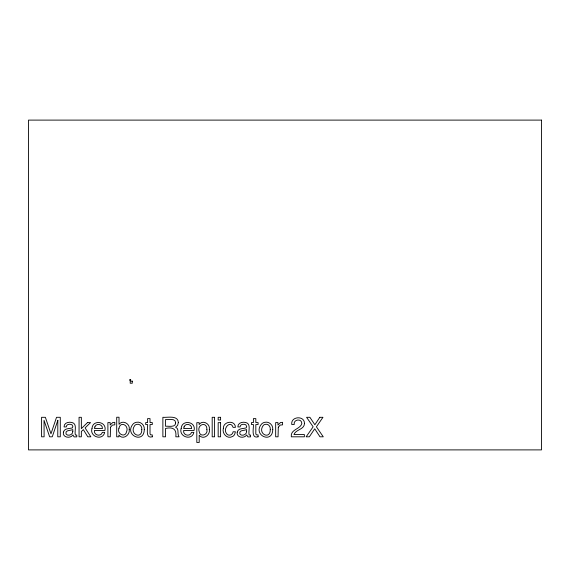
<?xml version="1.0" encoding="UTF-8"?>
<svg xmlns="http://www.w3.org/2000/svg" width="570" height="570" viewBox="0 0 570 570"><rect width="100%" height="100%" fill="white"/><g stroke="black" fill="none" stroke-linecap="round" stroke-linejoin="round"><path stroke-width="0.85" d="M130.494 379.513L130.494 380.511M130.395 379.513L130.395 380.511M130.288 379.513L130.288 380.511M130.188 379.513L130.188 380.511M57.827 420.354L57.77 436.805L60.285 436.805L60.285 417.304L56.537 417.304L50.972 433.791L45.372 417.304L41.589 417.304L41.589 436.805L44.111 436.805L44.04 420.354L49.647 436.805L52.262 436.805L57.827 420.354M206.896 429.609C208.328 434.882 199.942 437.674 199.236 431.718C196.55 424.372 207.259 420.974 206.896 429.609M118.966 428.255C116.494 433.77 125.236 438.316 126.533 431.818C129.404 425.476 120.37 420.717 118.966 428.255M129.219 429.424C130.338 435.074 122.621 440.411 118.902 434.988L118.902 436.805L116.7 436.805L116.7 417.233L119.023 417.233L119.023 424.315C122.65 419.484 130.345 423.781 129.219 429.424M144.288 429.395C144.189 444.272 124.032 435.252 132.86 424.301A5.871 5.871 0 0 1 136.287 422.306C140.569 421.237 144.766 425.042 144.288 429.395M223.355 428.319C221.808 433.656 227.33 439.477 232.567 436.485A4.881 4.881 0 0 0 234.719 434.219L235.41 431.775L233.087 431.775C232.809 433.913 230.821 435.651 228.627 435.081A2.928 2.928 0 0 1 226.689 433.713C222.279 428.882 230.437 419.57 233.087 427.365L235.41 427.365C235.317 419.755 223.119 421.173 223.355 428.319M272.766 429.395C272.66 444.272 252.503 435.252 261.331 424.301A5.871 5.871 0 0 1 264.765 422.306C269.04 421.237 273.244 425.042 272.766 429.395M92.026 428.334C89.155 436.727 102.835 441.223 104.695 432.345L102.343 432.345C101.189 437.076 93.501 435.501 94.47 430.457L104.894 430.457C107.174 421.422 92.589 419.264 92.026 428.334M181.196 428.334C178.325 436.727 192.012 441.223 193.864 432.345L191.52 432.345C190.359 437.076 182.671 435.501 183.647 430.457L194.064 430.457C196.351 421.422 181.759 419.264 181.196 428.334M209.333 429.381C210.587 434.988 203.148 440.382 199.208 435.209L199.208 442.477L196.814 442.477L196.814 422.655L199.137 422.655L199.137 424.536C202.599 419.449 210.387 423.752 209.333 429.381M175.653 422.812C175.703 427.863 168.464 425.883 165.521 426.239L165.521 419.57C168.456 420.026 175.524 417.774 175.653 422.812M63.398 432.138C62.287 437.618 70.324 438.936 72.924 434.924L74.057 436.891L76.772 436.869L76.772 435.109L75.347 434.96C74.214 431.155 77.677 423.653 71.834 422.477C68.657 421.608 63.783 422.876 64.054 426.93L66.284 426.93C66.341 424.059 70.01 423.752 71.998 424.807L72.867 426.581L72.297 427.963C69.333 428.754 64.196 428.163 63.398 432.138M237.22 432.138C236.108 437.618 244.138 438.936 246.739 434.924L247.879 436.891L250.586 436.869L250.586 435.109L249.161 434.96C248.028 431.155 251.491 423.653 245.656 422.477C242.471 421.608 237.605 422.876 237.868 426.93L240.098 426.93C240.162 424.059 243.825 423.752 245.82 424.807L246.689 426.581L246.112 427.963C243.148 428.754 238.018 428.163 237.22 432.138M304.458 423.424C304.43 429.63 295.73 429.381 293.978 434.547L304.366 434.547L304.366 436.805L291.313 436.805C290.308 429.231 300.319 429.381 301.815 423.531C301.908 418.131 293.101 419.313 294.206 424.536L291.776 424.536C290.443 416.257 304.601 415.281 304.458 423.424M141.795 429.466C142.016 440.232 128.97 433.92 134.492 425.933A3.249 3.249 0 0 1 136.657 424.365C139.764 423.474 142.194 426.517 141.795 429.466M270.266 429.466C270.486 440.232 257.448 433.92 262.962 425.933A3.249 3.249 0 0 1 265.128 424.365C268.242 423.474 270.665 426.517 270.266 429.466M178.332 422.562L177.612 425.427L175.581 427.222C179.286 428.569 177.22 433.179 178.56 435.936L179.08 436.805L175.838 436.805C176.7 429.182 173.216 426.723 165.521 428.441L165.521 436.805L162.877 436.805L162.877 417.304C167.487 417.746 178.054 414.939 178.332 422.562M72.803 431.497C72.996 434.746 67.837 436.677 66.006 433.948C64.916 429.723 70.509 430.834 72.803 429.573L72.803 431.497M246.618 431.497C246.81 434.746 241.652 436.677 239.828 433.948C238.73 429.723 244.323 430.834 246.618 429.573L246.618 431.497M110.53 427.201L110.288 436.805L107.894 436.805L107.894 422.584L110.167 422.584L110.167 425.042L112.703 422.527L114.812 422.334L114.812 424.857L112.433 425.078L110.53 427.201M278.303 427.201L278.06 436.805L275.673 436.805L275.673 422.584L277.939 422.584L277.939 425.042L280.483 422.527L282.592 422.334L282.592 424.857L280.205 425.078L278.303 427.201M94.869 426.887L94.535 428.562L102.436 428.562C102.906 424.144 96.237 422.733 94.869 426.887M184.039 426.887L183.711 428.562L191.613 428.562C192.076 424.144 185.414 422.733 184.039 426.887M319.806 417.304L314.868 424.764L309.888 417.304L306.582 417.304L313.13 426.809L306.14 436.805L309.332 436.805L314.733 428.79L319.991 436.805L323.268 436.805L316.407 426.809L322.955 417.304L319.806 417.304M87.488 422.584L81.353 428.626L81.353 417.304L79.059 417.304L79.059 436.805L81.353 436.805L81.353 431.469L83.355 429.637L87.794 436.805L90.844 436.805L85.094 427.913L90.544 422.584L87.488 422.584M152.297 436.805C145.044 438.907 147.972 428.155 147.609 424.536L145.685 424.536L145.685 422.584L147.609 422.584L147.609 418.615L150.024 418.615L150.024 422.584L152.297 422.584L152.297 424.536L150.024 424.536L150.024 433.82L150.53 434.817L152.297 434.924L152.297 436.805M258.089 436.805C250.836 438.907 253.764 428.155 253.408 424.536L251.477 424.536L251.477 422.584L253.408 422.584L253.408 418.615L255.823 418.615L255.823 422.584L258.089 422.584L258.089 424.536L255.823 424.536L255.823 433.82L256.322 434.817L258.089 434.924L258.089 436.805M541.5 120.106L28.5 120.106L28.5 449.894L541.5 449.894L541.5 120.106M130.651 379.513L130.031 379.513L130.031 380.511L130.651 380.511L130.651 379.513M132.276 381.166L130.216 381.166L130.216 383.225L132.276 383.225L132.276 381.166M214.584 417.304L212.19 417.304L212.19 436.805L214.584 436.805L214.584 417.304M220.597 417.304L218.167 417.304L218.167 420.012L220.597 420.012L220.597 417.304M220.597 422.655L218.167 422.655L218.167 436.805L220.597 436.805L220.597 422.655"/></g></svg>
